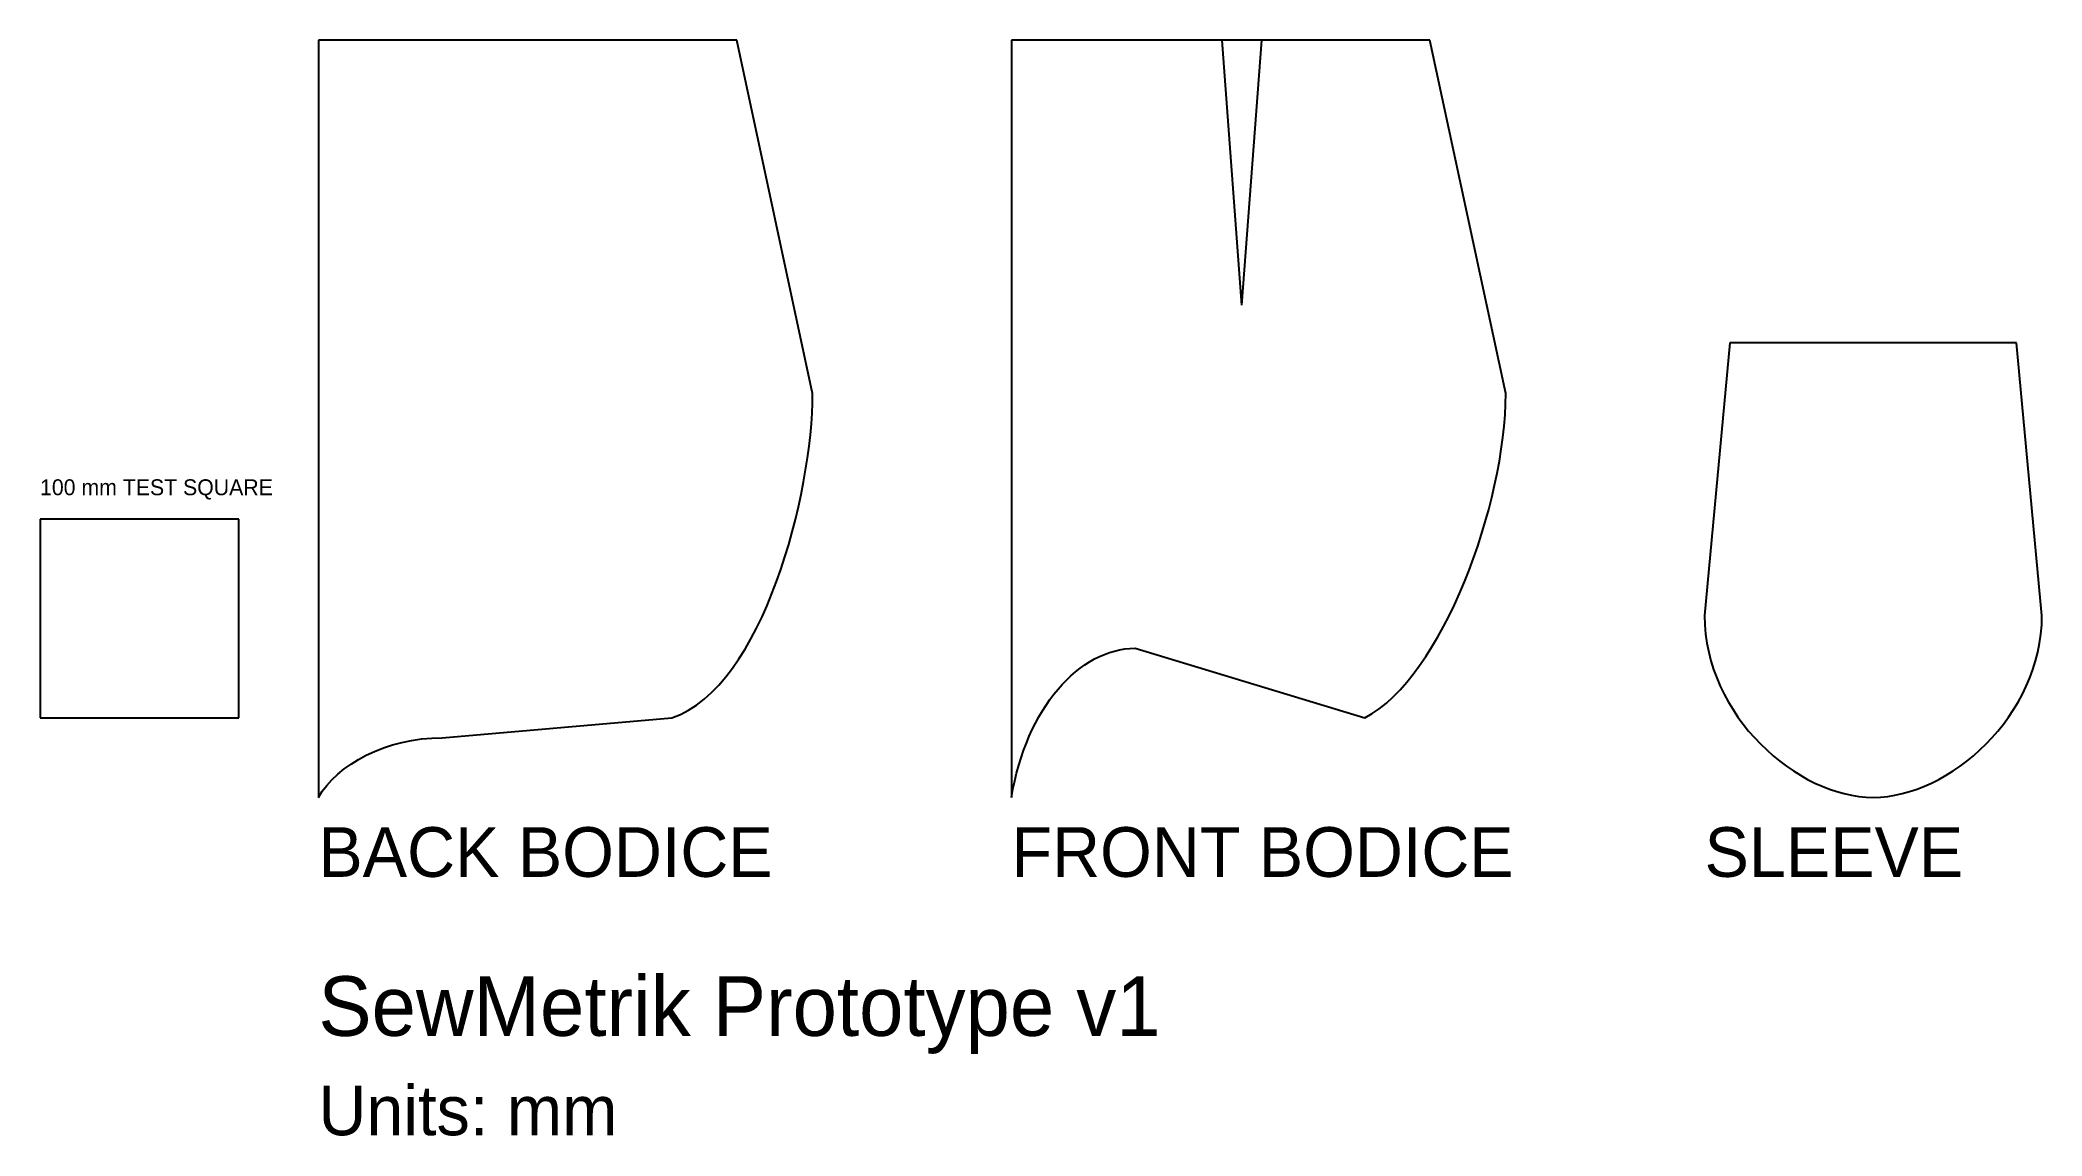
# Model space of a CAD drawing. Header units: millimetres. Extents: x -140 to 867, y -170 to 381.
import ezdxf

# ---------------------------------------------------------------- set-up
doc = ezdxf.new("R2010")
doc.units = ezdxf.units.MM
for name, color, linetype in [('CONSTRUCTION', 5, 'Continuous'), ('LABELS', 3, 'Continuous'), ('PATTERN_OUTLINE', 7, 'Continuous'), ('VALIDATION', 1, 'Continuous')]:
    doc.layers.add(name, color=color, linetype=linetype)

msp = doc.modelspace()

# ---------------------------------------------------------------- linework, layer by layer
at = {"layer": 'CONSTRUCTION'}
for p in [(454.375, 381), (474.375, 381)]:
    msp.add_line(p, (464.375, 247.65), dxfattribs=at)
at = {"layer": 'PATTERN_OUTLINE'}
for p, q in [((210.5, 381), (0, 381)), ((0, 381), (0, 0)), ((248.6, 203.2), (210.5, 381)), ((559.1, 381), (348.6, 381)), ((348.6, 381), (348.6, 0)), ((597.2, 203.2), (559.1, 381)), ((709.9275, 228.6), (697.2, 91.44)), ((854.1725, 228.6), (709.9275, 228.6)), ((866.9, 91.44), (854.1725, 228.6)), ((410.83, 75), (526.4, 40)), ((62.23, 30), (177.8, 40))]:
    msp.add_line(p, q, dxfattribs=at)
for points in [[(177.8, 40), (223.82, 55.432), (248.6, 152.908), (248.6, 203.2)], [(526.4, 40), (565.34, 60.576), (597.2, 147.32), (597.2, 203.2)], [(697.2, 91.44), (697.2, 41.148), (743.8675, 0), (782.05, 0)], [(782.05, 0), (820.2325, 0), (866.9, 41.148), (866.9, 91.44)], [(348.6, 0), (356.0676, 45), (382.8265, 75), (410.83, 75)], [(0, 0), (9.3345, 16.5), (34.2265, 30), (62.23, 30)]]:
    msp.add_open_spline(points, degree=3, dxfattribs=at)
at = {"layer": 'VALIDATION'}
for p, q in [((-40, 140), (-140, 140)), ((-140, 140), (-140, 40)), ((-40, 40), (-40, 140)), ((-140, 40), (-40, 40))]:
    msp.add_line(p, q, dxfattribs=at)

# ---------------------------------------------------------------- texts
at = {"layer": 'LABELS'}
for s, height, p in [('BACK BODICE', 25, (0, -40)), ('FRONT BODICE', 25, (348.6, -40)), ('SLEEVE', 25, (697.2, -40)), ('SewMetrik Prototype v1', 30, (0, -120)), ('Units: mm', 25, (0, -170))]:
    msp.add_text(s, height=height, dxfattribs=at).set_placement(p)
at = {"layer": 'VALIDATION'}
msp.add_text('100 mm TEST SQUARE', height=8, dxfattribs=at).set_placement((-140, 152))

doc.saveas('drawing.dxf')
